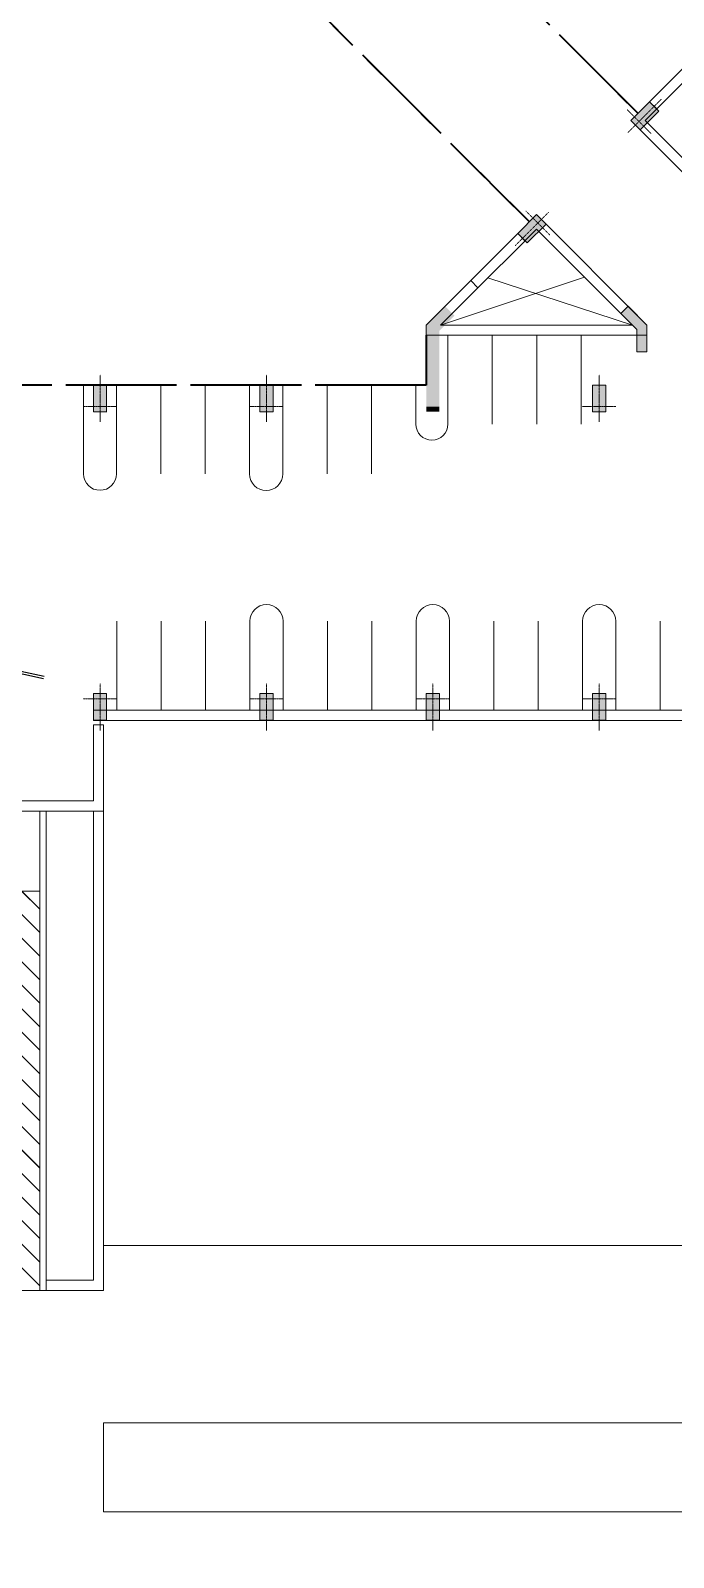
# Model space of a CAD drawing. Header units: inches. Extents: x 5542223 to 12533222, y 497239 to 5189502.
# Drawn here: x 6945054 to 6959546, y 2111526 to 2145931 of the extents above; entities that cross this region are included whole.
import ezdxf

# ---------------------------------------------------------------- set-up
doc = ezdxf.new("R2010")
doc.units = ezdxf.units.IN
doc.header["$MEASUREMENT"] = 0
doc.linetypes.add('CENTER2', pattern=[1.125, 0.75, -0.125, 0.125, -0.125])
doc.linetypes.add('HIDDEN2', pattern=[0.1875, 0.125, -0.0625])
doc.layers.get('0').update_dxf_attribs({"color": 1})
doc.layers.add('LS-TEXT', color=7, linetype='Continuous', lineweight=15, plot=False)
for name, color, linetype, lineweight in [('parking', 7, 'Continuous', 13), ('S_COL', 7, 'Continuous', 9), ('S_elev5', 253, 'Continuous', 25), ('S_Projection', 8, 'HIDDEN2', 35), ('S_Railling', 7, 'Continuous', 13), ('s_stair', 253, 'Continuous', 15), ('S_WALL', 7, 'Continuous', 15), ('S_WinCill', 7, 'Continuous', 13), ('SchLandscape', 7, 'Continuous', 13)]:
    doc.layers.add(name, color=color, linetype=linetype, lineweight=lineweight)

# ---------------------------------------------------------------- blocks, each defined once
blk = doc.blocks.new('COL 300x715')
at = {"layer": 'S_COL', "ltscale": 15}
blk.add_hatch(color=256, dxfattribs=at).paths.add_polyline_path([(485, 150), (-115, 150), (-115, -150), (485, -150)])
at = {"layer": 'S_COL', "color": 6, "linetype": 'CENTER2', "lineweight": 9, "ltscale": 0.1}
for p, q in [((0, 380), (0, -380)), ((-345, 0), (715, 0))]:
    blk.add_line(p, q, dxfattribs=at)
at = {"layer": 'S_COL', "ltscale": 15}
blk.add_lwpolyline([(485, 150), (-115, 150), (-115, -150), (485, -150)], close=True, dxfattribs=at)
blk = doc.blocks.new('ACA_SMS')
at = {"layer": 'S_COL'}
for points in [[(16074, -24710), (15774, -24710), (15774, -22872), (16199, -22448), (16411, -22660), (16074, -22997)], [(20751, -23472), (20521, -23472), (20521, -22968), (20164, -22611), (20327, -22448), (20751, -22872)]]:
    blk.add_hatch(color=256, dxfattribs=at).paths.add_polyline_path(points)
h = blk.add_hatch(color=256, dxfattribs=at)
h.paths.add_polyline_path([(15922, -24825), (15774, -24825), (15774, -24710), (15922, -24710)])
h.paths.add_polyline_path([(16074, -24825), (15922, -24825), (15922, -24710), (16074, -24710)])
at = {"layer": 's_stair', "ltscale": 0.1}
h = blk.add_hatch(dxfattribs=at)
h.set_pattern_fill('ANSI31', color=256, scale=3000, style=0)
h.set_pattern_definition([(135, (5304887.24, 1999978.4), (265.165043, 265.165043), [])])
h.paths.add_polyline_path([(6162, -35625), (7062, -35625), (7062, -40650), (6162, -40650)])
h.paths.add_polyline_path([(6162, -40650), (7062, -40650), (7062, -42150), (6162, -42150)])
h.paths.add_polyline_path([(6162, -42150), (7062, -42150), (7062, -44625), (6162, -44625)])
at = {"layer": 'S_COL'}
blk.add_lwpolyline([(20751, -23472), (20521, -23472), (20521, -22968), (20164, -22611), (20327, -22448), (20751, -22872)], close=True, dxfattribs=at)
at = {"layer": 'S_elev5', "ltscale": 0.1}
for points in [[(4440, -30190), (5659, -30459), (5673, -30969), (5956, -29921), (5928, -30516), (7161, -30785)], [(4429, -30239), (5610, -30500), (5632, -31311), (5884, -30378), (5876, -30556), (7150, -30834)]]:
    blk.add_lwpolyline(points, dxfattribs=at)
at = {"layer": 'S_Projection', "ltscale": 7500}
for p, q in [((20547, -18100), (15775, -13328)), ((18100, -20547), (13329, -15775))]:
    blk.add_line(p, q, dxfattribs=at)
blk.add_lwpolyline([(15774, -23100), (15774, -24225), (2912, -24225)], dxfattribs=at)
at = {"layer": 'S_Railling', "ltscale": 15}
for p, q in [((7062, -33825), (7062, -44625)), ((7212, -33825), (7212, -44625)), ((8272, -33825), (8272, -44395)), ((8502, -33825), (8502, -44625)), ((7062, -44625), (7212, -44625)), ((7212, -44395), (8272, -44395)), ((7212, -44625), (8502, -44625))]:
    blk.add_line(p, q, dxfattribs=at)
at = {"layer": 's_stair', "ltscale": 0.1}
for p, q in [((3162, -35625), (7062, -35625)), ((7062, -44625), (5262, -44625))]:
    blk.add_line(p, q, dxfattribs=at)
at = {"layer": 'S_WALL', "ltscale": 15}
for p, q in [((20808, -17838), (20384, -18263)), ((20970, -18002), (20807, -17839)), ((20971, -18001), (20808, -17838)), ((20971, -18001), (20709, -18263)), ((22872, -20751), (20384, -18263)), ((22872, -20426), (20709, -18263)), ((17839, -20808), (18263, -20384)), ((20751, -22872), (18263, -20384)), ((18001, -20971), (17839, -20808)), ((18002, -20970), (17840, -20807)), ((18001, -20971), (18263, -20709)), ((20426, -22872), (18263, -20709)), ((15775, -22872), (16779, -21868)), ((16942, -22030), (16779, -21868)), ((16100, -22872), (16942, -22030)), ((15774, -23102), (15774, -22872)), ((20426, -22872), (16100, -22872)), ((20751, -22872), (20751, -23102)), ((15774, -23102), (20751, -23102)), ((8574, -24825), (8275, -24825)), ((3312, -33595), (8272, -33595)), ((3312, -33595), (8272, -33595)), ((3012, -33825), (8502, -33825)), ((3312, -33825), (8502, -33825))]:
    blk.add_line(p, q, dxfattribs=at)
for points in [[(23272, -31545), (23272, -31545), (8272, -31545), (8272, -31780), (23572, -31780), (23572, -30380), (26601, -30380), (30380, -26601), (30380, -23572), (31780, -23572), (31780, -8502)], [(8272, -33595), (8272, -31880), (8502, -31880), (8502, -33825)]]:
    blk.add_lwpolyline(points, dxfattribs=at)
at = {"layer": 'S_WinCill', "ltscale": 15}
for p, q in [((21868, -16779), (20807, -17839)), ((22031, -16941), (20970, -18002)), ((16779, -21868), (17840, -20807)), ((16942, -22030), (18002, -20970)), ((19344, -21791), (16100, -22872)), ((17163, -21809), (20426, -22872))]:
    blk.add_line(p, q, dxfattribs=at)
at = {"layer": 'S_COL', "xscale": -1}
for p, rotation in [((20571, -18288), 225), ((20571, -18287), 225), ((8422, -31290), 89.99999130218099), ((12172, -31290), 89.99999130218099), ((15922, -31290), 89.99999130218099), ((19672, -31290), 89.99999130218099)]:
    blk.add_blockref('COL 300x715', p, dxfattribs=dict(at, rotation=rotation))
at = {"layer": 'S_COL'}
for p, rotation in [((18289, -20570), 225), ((8422, -24710), 89.99999130218099), ((12172, -24710), 89.99999130218099), ((19672, -24710), 89.99999130218099)]:
    blk.add_blockref('COL 300x715', p, dxfattribs=dict(at, rotation=rotation))
blk = doc.blocks.new('ACA_SIT')
at = {"layer": 'S_COL'}
for points in [[(-20751, -23472), (-20521, -23472), (-20521, -22968), (-20164, -22611), (-20327, -22448), (-20751, -22872)], [(-16074, -24710), (-15774, -24710), (-15774, -22872), (-16199, -22448), (-16411, -22660), (-16074, -22997)]]:
    blk.add_hatch(color=256, dxfattribs=at).paths.add_polyline_path(points)
h = blk.add_hatch(color=256, dxfattribs=at)
h.paths.add_polyline_path([(-15922, -24825), (-15774, -24825), (-15774, -24710), (-15922, -24710)])
h.paths.add_polyline_path([(-16074, -24825), (-15922, -24825), (-15922, -24710), (-16074, -24710)])
at = {"layer": 's_stair', "ltscale": 0.1}
h = blk.add_hatch(dxfattribs=at)
h.set_pattern_fill('ANSI31', color=256, scale=3000, style=0)
h.set_pattern_definition([(45, (-5304887.24, 1999978.4), (-265.165043, 265.165043), [])])
h.paths.add_polyline_path([(-6162, -35625), (-7062, -35625), (-7062, -40650), (-6162, -40650)])
h.paths.add_polyline_path([(-6162, -40650), (-7062, -40650), (-7062, -42150), (-6162, -42150)])
h.paths.add_polyline_path([(-6162, -42150), (-7062, -42150), (-7062, -44625), (-6162, -44625)])
at = {"layer": 'S_COL'}
blk.add_lwpolyline([(-20751, -23472), (-20521, -23472), (-20521, -22968), (-20164, -22611), (-20327, -22448), (-20751, -22872)], close=True, dxfattribs=at)
at = {"layer": 'S_elev5', "ltscale": 0.1}
for points in [[(-4440, -30190), (-5659, -30459), (-5673, -30969), (-5956, -29921), (-5928, -30516), (-7161, -30785)], [(-4429, -30239), (-5610, -30500), (-5632, -31311), (-5884, -30378), (-5876, -30556), (-7150, -30834)]]:
    blk.add_lwpolyline(points, dxfattribs=at)
at = {"layer": 'S_Projection', "ltscale": 5000}
for p, q in [((-20547, -18100), (-15775, -13328)), ((-18100, -20547), (-13329, -15775))]:
    blk.add_line(p, q, dxfattribs=at)
blk.add_lwpolyline([(-15774, -23100), (-15774, -24225), (-2912, -24225)], dxfattribs=at)
at = {"layer": 'S_Railling', "ltscale": 15}
for p, q in [((-8502, -33825), (-8502, -44625)), ((-8272, -33825), (-8272, -44395)), ((-7212, -33825), (-7212, -44625)), ((-7062, -33825), (-7062, -44625)), ((-7212, -44625), (-8502, -44625)), ((-7212, -44395), (-8272, -44395)), ((-7062, -44625), (-7212, -44625))]:
    blk.add_line(p, q, dxfattribs=at)
at = {"layer": 's_stair', "ltscale": 0.1}
for p, q in [((-3162, -35625), (-7062, -35625)), ((-7062, -44625), (-5262, -44625))]:
    blk.add_line(p, q, dxfattribs=at)
at = {"layer": 'S_WALL', "ltscale": 15}
for p, q in [((-20971, -18001), (-20808, -17838)), ((-20970, -18002), (-20807, -17839)), ((-20808, -17838), (-20384, -18263)), ((-20971, -18001), (-20709, -18263)), ((-22872, -20751), (-20384, -18263)), ((-22872, -20426), (-20709, -18263)), ((-20751, -22872), (-18263, -20384)), ((-17839, -20808), (-18263, -20384)), ((-20426, -22872), (-18263, -20709)), ((-18001, -20971), (-18263, -20709)), ((-18002, -20970), (-17840, -20807)), ((-18001, -20971), (-17839, -20808)), ((-16942, -22030), (-16779, -21868)), ((-15775, -22872), (-16779, -21868)), ((-16100, -22872), (-16942, -22030)), ((-20751, -22872), (-20751, -23102)), ((-20426, -22872), (-16100, -22872)), ((-15774, -23102), (-15774, -22872)), ((-15774, -23102), (-20751, -23102)), ((-8574, -24825), (-8275, -24825)), ((-3312, -33595), (-8272, -33595)), ((-3312, -33595), (-8272, -33595)), ((-3012, -33825), (-8502, -33825)), ((-3312, -33825), (-8502, -33825))]:
    blk.add_line(p, q, dxfattribs=at)
for points in [[(-23272, -31545), (-23272, -31545), (-8272, -31545), (-8272, -31780), (-23572, -31780), (-23572, -30380), (-26601, -30380), (-30380, -26601), (-30380, -23572), (-31780, -23572), (-31780, -8502)], [(-8272, -33595), (-8272, -31880), (-8502, -31880), (-8502, -33825)]]:
    blk.add_lwpolyline(points, dxfattribs=at)
at = {"layer": 'S_WinCill', "ltscale": 15}
for p, q in [((-21868, -16779), (-20807, -17839)), ((-22031, -16941), (-20970, -18002)), ((-16942, -22030), (-18002, -20970)), ((-16779, -21868), (-17840, -20807)), ((-17163, -21809), (-20426, -22872)), ((-19344, -21791), (-16100, -22872))]:
    blk.add_line(p, q, dxfattribs=at)
at = {"layer": 'S_COL'}
for p, rotation in [((-20571, -18287), 135), ((-20571, -18288), 135), ((-19672, -31290), 270.000008697819), ((-15922, -31290), 270.000008697819), ((-12172, -31290), 270.000008697819), ((-8422, -31290), 270.000008697819)]:
    blk.add_blockref('COL 300x715', p, dxfattribs=dict(at, rotation=rotation))
at = {"layer": 'S_COL', "xscale": -1}
for p, rotation in [((-18289, -20570), 134.9999999999999), ((-19672, -24710), 270.000008697819), ((-12172, -24710), 270.000008697819), ((-8422, -24710), 270.000008697819)]:
    blk.add_blockref('COL 300x715', p, dxfattribs=dict(at, rotation=rotation))

msp = doc.modelspace()

# ---------------------------------------------------------------- linework, layer by layer
msp.add_circle((6864263.374, 1819279.277), 1322040.52)
at = {"layer": 'parking'}
for p, q in [((6954463.004, 2137063.543), (6954463.004, 2139063.543)), ((6955463.004, 2137063.543), (6955463.004, 2139063.543)), ((6956463.004, 2137063.543), (6956463.004, 2139063.543)), ((6957463.004, 2137063.543), (6957463.004, 2139063.543)), ((6946251.292, 2135940.595), (6946251.292, 2137940.595)), ((6946990.335, 2135940.595), (6946990.335, 2137940.595)), ((6947990.335, 2135940.595), (6947990.335, 2137940.595)), ((6948990.335, 2135940.595), (6948990.335, 2137940.595)), ((6949990.335, 2135940.595), (6949990.335, 2137940.595)), ((6950740.335, 2135940.595), (6950740.335, 2137940.595)), ((6951740.335, 2135940.595), (6951740.335, 2137940.595)), ((6952740.335, 2135940.595), (6952740.335, 2137940.595)), ((6953740.335, 2137063.543), (6953740.335, 2137940.595)), ((6946997.364, 2130620.595), (6946997.364, 2132620.595)), ((6947997.364, 2130620.595), (6947997.364, 2132620.595)), ((6948997.364, 2130620.595), (6948997.364, 2132620.595)), ((6949997.364, 2130620.595), (6949997.364, 2132620.595)), ((6950747.364, 2130620.595), (6950747.364, 2132620.595)), ((6951747.364, 2130620.595), (6951747.364, 2132620.595)), ((6952747.364, 2130620.595), (6952747.364, 2132620.595)), ((6953747.364, 2130620.595), (6953747.364, 2132620.595)), ((6954497.364, 2130620.595), (6954497.364, 2132620.595)), ((6955497.364, 2130620.595), (6955497.364, 2132620.595)), ((6956497.364, 2130620.595), (6956497.364, 2132620.595)), ((6957497.364, 2130620.595), (6957497.364, 2132620.595)), ((6958247.364, 2130620.595), (6958247.364, 2132620.595)), ((6959247.364, 2130620.595), (6959247.364, 2132620.595))]:
    msp.add_line(p, q, dxfattribs=at)
for centre, radius, start, end in [((6954101.67, 2137063.543), 361.334, 180, 0), ((6946620.813, 2135940.595), 369.522, 180, 0), ((6950365.335, 2135940.595), 375, 180, 0), ((6950372.364, 2132620.595), 375, 0, 180), ((6954122.364, 2132620.595), 375, 0, 180), ((6957872.364, 2132620.595), 375, 0, 180)]:
    msp.add_arc(centre, radius, start, end, dxfattribs=at)
at = {"layer": 'SchLandscape', "ltscale": 0.1}
msp.add_lwpolyline([(6946700.952, 2128340.683), (6946700.105, 2118557.199), (6967969.487, 2118557.199), (6967969.487, 2125721.289)], dxfattribs=at)
msp.add_lwpolyline([(6967969.487, 2112557.199), (6946700.105, 2112557.199), (6946700.105, 2114557.199), (6967969.487, 2114557.199)], close=True, dxfattribs=at)

# ---------------------------------------------------------------- block references
at = {"layer": 'LS-TEXT'}
msp.add_blockref('ACA_SMS', (6938198.416, 2162165.917), dxfattribs=at)
at = {"layer": 'S_WALL', "xscale": -1}
msp.add_blockref('ACA_SIT', (6938198.416, 2162165.917), dxfattribs=at)

doc.saveas('drawing.dxf')
